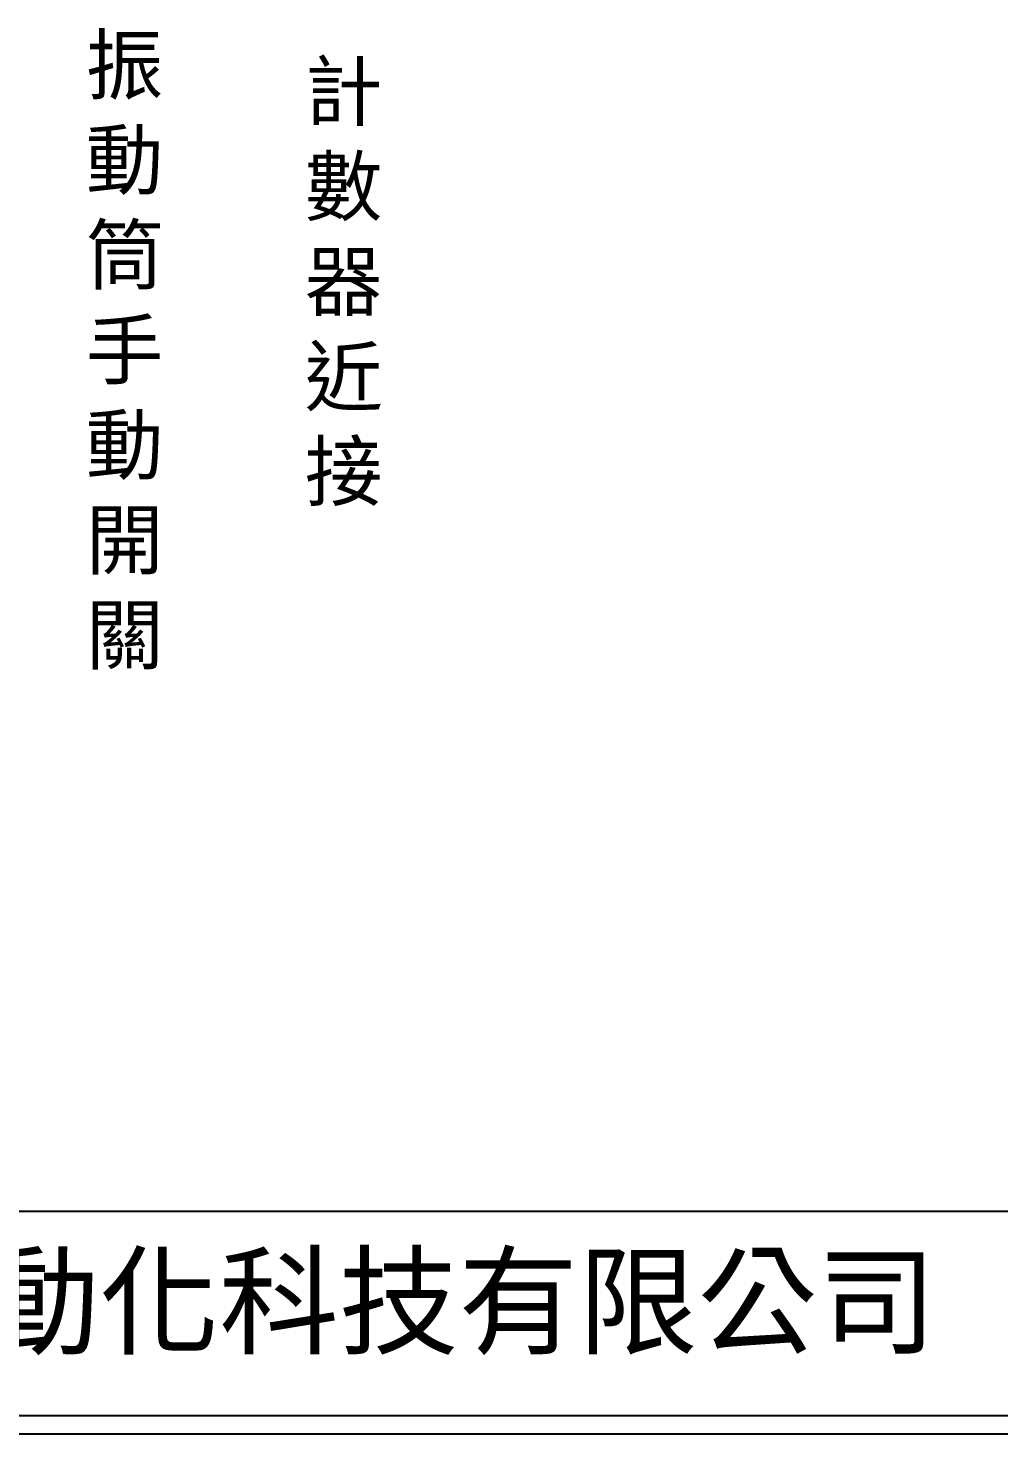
# Model space of a CAD drawing. Extents: x 325 to 612, y 3 to 207.
# Drawn here: x 391.8 to 458.2, y 3 to 99.2 of the extents above; entities that cross this region are included whole.
import ezdxf

# ---------------------------------------------------------------- set-up
doc = ezdxf.new("R2010")
doc.units = 0
doc.layers.add('圖框層', color=7, linetype='CONTINUOUS')
doc.layers.add('標尺寸層', color=3, linetype='CONTINUOUS')
doc.styles.add('CNS', font='romanc.shx', dxfattribs={"bigfont": 'chineset.shx'})
doc.styles.add('STSL', font='KAIU.TTF')

msp = doc.modelspace()

# ---------------------------------------------------------------- linework, layer by layer
at = {"layer": '圖框層', "color": 7}
for p, q in [((326.569, 18.25), (611.07, 18.25)), ((326.569, 4.25), (611.07, 4.25)), ((325.319, 3), (612.319, 3))]:
    msp.add_line(p, q, dxfattribs=at)

# ---------------------------------------------------------------- texts
at = {"layer": '圖框層', "color": 4, "style": 'STSL'}
msp.add_text('泓陞自動化科技有限公司', height=6, dxfattribs=at).set_placement((363.923, 9.076))
at = {"layer": '標尺寸層', "color": 7, "char_height": 3.9, "width": 4.96081, "style": 'CNS'}
for s, insert, attachment_point in [('{\\fDFKai-SB|b0|i0|c136|p65;振動筒手動開關}', (398.364, 76.973), 5), ('{\\fDFKai-SB|b0|i0|c136|p65;計數器近接}', (410.694, 96.826), 1)]:
    msp.add_mtext(s, dxfattribs=dict(at, insert=insert, attachment_point=attachment_point))

doc.saveas('drawing.dxf')
